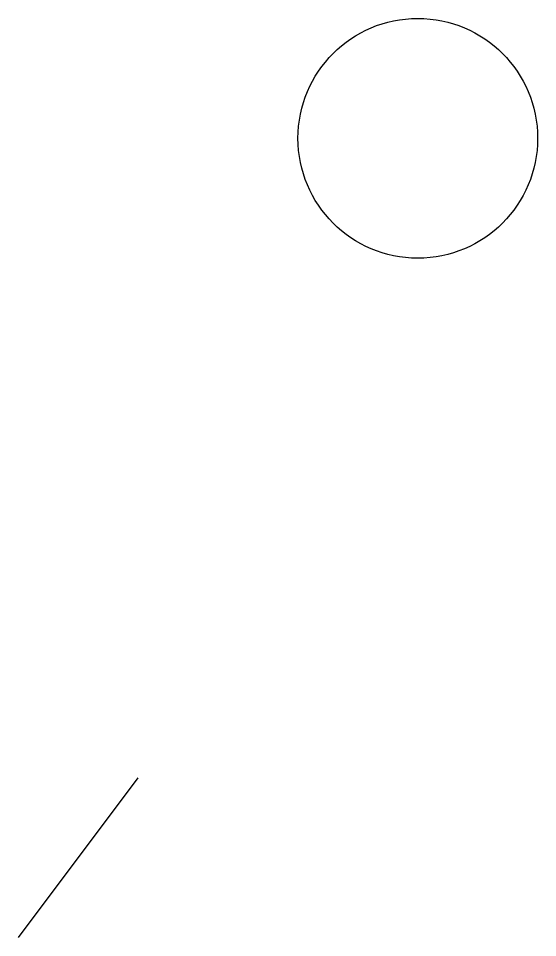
# Model space of a CAD drawing. Header units: millimetres. Extents: x 0 to 13, y 0 to 23.
import ezdxf

# ---------------------------------------------------------------- set-up
doc = ezdxf.new("R2010")
doc.units = ezdxf.units.MM
doc.layers.add('Survey', color=3, linetype='Continuous')

msp = doc.modelspace()

# ---------------------------------------------------------------- linework, layer by layer
at = {"layer": 'Survey'}
msp.add_line((0, 0, 7), (3, 4, 7), dxfattribs=at)
msp.add_circle((10, 20, 9), 3, dxfattribs=at)

doc.saveas('drawing.dxf')
